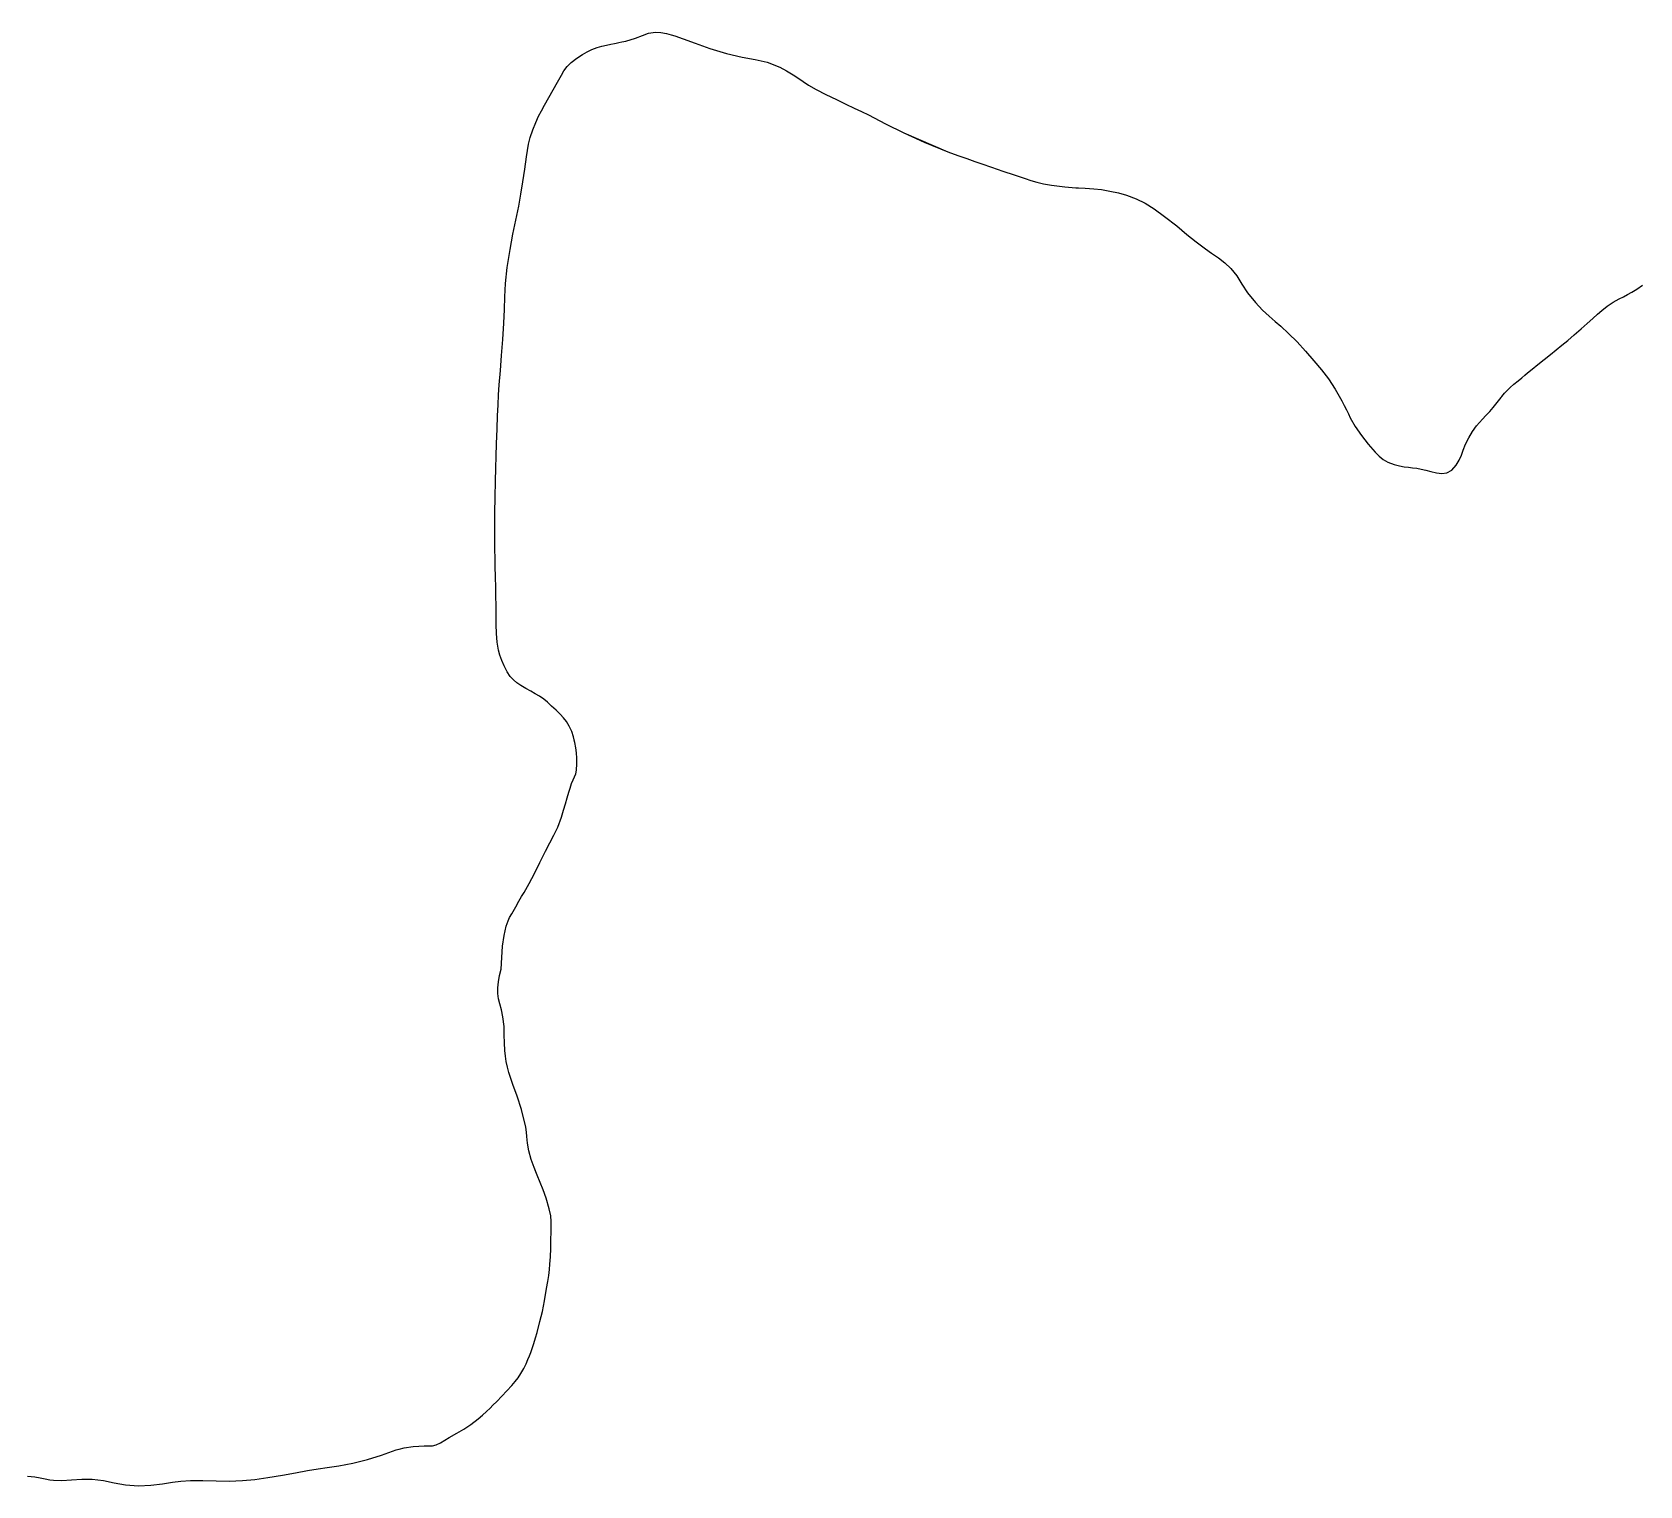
# Model space of a CAD drawing. Header units: inches. Extents: x 11258954 to 11313122, y 3645444 to 3695200.
# Drawn here: x 11274331 to 11275205, y 3692190 to 3692980 of the extents above; entities that cross this region are included whole.
import ezdxf

# ---------------------------------------------------------------- set-up
doc = ezdxf.new("R2010")
doc.units = ezdxf.units.IN
doc.header["$MEASUREMENT"] = 0
doc.layers.add('AnnexationHistory', color=183, linetype='Continuous')
doc.layers.add('ZipCode', color=108, linetype='Continuous')

msp = doc.modelspace()

# ---------------------------------------------------------------- linework, layer by layer
at = {"layer": 'AnnexationHistory'}
msp.add_polyline3d([(11274328.375, 3692195.0625, 0), (11274332.2815, 3692194.625, 0), (11274335.344, 3692194.125, 0), (11274338.0315, 3692193.625, 0), (11274340.4375, 3692193.125, 0), (11274342.5, 3692192.8125, 0), (11274346.969, 3692192.6875, 0), (11274352.2815, 3692193, 0), (11274357.9375, 3692193.375, 0), (11274363.5, 3692193.4375, 0), (11274369.6565, 3692192.6875, 0), (11274375.5, 3692191.5, 0), (11274381.6875, 3692190.375, 0), (11274388.719, 3692189.8125, 0), (11274395.5315, 3692190.125, 0), (11274401.7815, 3692190.8125, 0), (11274407.2815, 3692191.75, 0), (11274411.719, 3692192.4375, 0), (11274417, 3692192.75, 0), (11274423.6875, 3692192.6875, 0), (11274430.969, 3692192.5, 0), (11274438.125, 3692192.4375, 0), (11274445.2815, 3692192.6875, 0), (11274452.0315, 3692193.3125, 0), (11274459.094, 3692194.3125, 0), (11274467.125, 3692195.625, 0), (11274474.219, 3692196.875, 0), (11274480.719, 3692198.125, 0), (11274486.4375, 3692199.125, 0), (11274491.3125, 3692199.8125, 0), (11274497.6565, 3692200.75, 0), (11274505.2815, 3692202.1875, 0), (11274513.3125, 3692204.125, 0), (11274520.9375, 3692206.4375, 0), (11274524.969, 3692207.9375, 0), (11274528.9065, 3692209.3125, 0), (11274533.1875, 3692210.5, 0), (11274538.125, 3692211.25, 0), (11274541.25, 3692211.4375, 0), (11274544.125, 3692211.5, 0), (11274546.6565, 3692211.5, 0), (11274548.75, 3692211.625, 0), (11274550.6875, 3692212.1875, 0), (11274552.9375, 3692213.25, 0), (11274555.344, 3692214.625, 0), (11274557.75, 3692216.0625, 0), (11274561.875, 3692218.4375, 0), (11274565.6875, 3692220.6875, 0), (11274569.469, 3692223.125, 0), (11274573.5315, 3692226.25, 0), (11274575.9375, 3692228.3125, 0), (11274578.094, 3692230.3125, 0), (11274580, 3692232.125, 0), (11274581.5315, 3692233.625, 0), (11274583.6875, 3692235.75, 0), (11274586.2815, 3692238.5, 0), (11274589.0625, 3692241.5, 0), (11274591.75, 3692244.4375, 0), (11274593.5625, 3692246.5, 0), (11274595.219, 3692248.5625, 0), (11274596.7815, 3692250.875, 0), (11274598.344, 3692253.625, 0), (11274599.5625, 3692256.125, 0), (11274600.594, 3692258.4375, 0), (11274601.469, 3692260.5, 0), (11274602.1565, 3692262.25, 0), (11274602.9375, 3692264.5, 0), (11274603.8125, 3692267.25, 0), (11274604.719, 3692270.25, 0), (11274605.5625, 3692273.25, 0), (11274607.125, 3692279.125, 0), (11274608.469, 3692284.5625, 0), (11274609.625, 3692290.375, 0), (11274610.75, 3692297.0625, 0), (11274611.344, 3692300.875, 0), (11274611.844, 3692304.25, 0), (11274612.25, 3692307.375, 0), (11274612.5625, 3692310.25, 0), (11274612.8125, 3692314.3125, 0), (11274612.9375, 3692318.875, 0), (11274613.0315, 3692323.5, 0), (11274613.1565, 3692327.875, 0), (11274613.2815, 3692330.6875, 0), (11274613.2815, 3692333.5, 0), (11274612.969, 3692336.625, 0), (11274612.1565, 3692340.4375, 0), (11274610.469, 3692346.1875, 0), (11274608.844, 3692350.8125, 0), (11274607.219, 3692354.75, 0), (11274605.5625, 3692358.6875, 0), (11274603.9375, 3692362.8125, 0), (11274602.4065, 3692367.3125, 0), (11274601.125, 3692371.875, 0), (11274600.344, 3692376.0625, 0), (11274600.1565, 3692377.9375, 0), (11274600.0315, 3692379.8125, 0), (11274599.7815, 3692382.0625, 0), (11274599.344, 3692384.875, 0), (11274597.125, 3692394.375, 0), (11274594.6875, 3692401.6875, 0), (11274592.3125, 3692408, 0), (11274590.1565, 3692414.5, 0), (11274589.4065, 3692417.375, 0), (11274588.7815, 3692420.4375, 0), (11274588.2815, 3692423.5, 0), (11274587.9375, 3692426.5, 0), (11274587.75, 3692430.75, 0), (11274587.719, 3692435, 0), (11274587.5625, 3692439.5625, 0), (11274586.9375, 3692444.875, 0), (11274586.1875, 3692448.625, 0), (11274585.344, 3692451.8125, 0), (11274584.594, 3692454.6875, 0), (11274584.1565, 3692457.5, 0), (11274584.1565, 3692460.5625, 0), (11274584.5315, 3692463.8125, 0), (11274585.1565, 3692467.25, 0), (11274585.9375, 3692470.6875, 0), (11274586.2815, 3692477.0625, 0), (11274586.7815, 3692483.25, 0), (11274587.5625, 3692489, 0), (11274588.75, 3692494.125, 0), (11274589.219, 3692495.5625, 0), (11274589.8125, 3692497.0625, 0), (11274590.625, 3692498.75, 0), (11274591.75, 3692500.875, 0), (11274593.9065, 3692504.6875, 0), (11274595.6565, 3692507.6875, 0), (11274597.1565, 3692510.1875, 0), (11274598.5625, 3692512.5, 0), (11274601.25, 3692517.3125, 0), (11274604.094, 3692522.75, 0), (11274607.0625, 3692528.6875, 0), (11274610.1565, 3692534.875, 0), (11274612.5625, 3692539.5, 0), (11274614.719, 3692543.625, 0), (11274616.75, 3692548, 0), (11274618.75, 3692553.3125, 0), (11274620, 3692557.25, 0), (11274621, 3692560.6875, 0), (11274621.875, 3692563.875, 0), (11274622.75, 3692566.9375, 0), (11274623.094, 3692568, 0), (11274623.469, 3692569.125, 0), (11274623.875, 3692570.375, 0), (11274624.344, 3692571.6875, 0), (11274625.1565, 3692573.625, 0), (11274625.9065, 3692575.25, 0), (11274626.5315, 3692576.875, 0), (11274626.969, 3692578.9375, 0), (11274627.25, 3692582.375, 0), (11274627.219, 3692585.5, 0), (11274626.969, 3692588.3125, 0), (11274626.5625, 3692591.125, 0), (11274626.0625, 3692594, 0), (11274625.375, 3692597, 0), (11274624.375, 3692600, 0), (11274622.969, 3692602.9375, 0), (11274621.5, 3692605.3125, 0), (11274619.9375, 3692607.4375, 0), (11274618.1565, 3692609.375, 0), (11274615.9375, 3692611.5, 0), (11274613.469, 3692613.75, 0), (11274611.25, 3692615.8125, 0), (11274609.125, 3692617.5625, 0), (11274606.9375, 3692619.125, 0), (11274604.5625, 3692620.5, 0), (11274602.0625, 3692621.8125, 0), (11274599.4375, 3692623.25, 0), (11274596.75, 3692624.9375, 0), (11274594.5315, 3692626.5, 0), (11274592.6565, 3692628, 0), (11274590.9375, 3692629.8125, 0), (11274589.344, 3692632.3125, 0), (11274587.625, 3692635.625, 0), (11274586.2815, 3692638.625, 0), (11274585.2815, 3692641.375, 0), (11274584.5315, 3692644.125, 0), (11274583.844, 3692648.5, 0), (11274583.5, 3692653.1875, 0), (11274583.375, 3692658.125, 0), (11274583.344, 3692663.3125, 0), (11274583.2815, 3692668.5625, 0), (11274583.1875, 3692673.3125, 0), (11274583.094, 3692678.25, 0), (11274582.9375, 3692684.125, 0), (11274582.8125, 3692689.625, 0), (11274582.6875, 3692694.375, 0), (11274582.594, 3692698.6875, 0), (11274582.5315, 3692702.9375, 0), (11274582.5, 3692710.6875, 0), (11274582.594, 3692718.875, 0), (11274582.75, 3692727.375, 0), (11274582.9375, 3692736.125, 0), (11274583.094, 3692743.125, 0), (11274583.219, 3692749.625, 0), (11274583.4375, 3692756.4375, 0), (11274583.75, 3692764.5625, 0), (11274584.0625, 3692771.5625, 0), (11274584.3125, 3692777.5625, 0), (11274584.594, 3692783.0625, 0), (11274584.9375, 3692788.375, 0), (11274585.5625, 3692796.1875, 0), (11274586.25, 3692804.4375, 0), (11274586.9375, 3692813.0625, 0), (11274587.5315, 3692821.9375, 0), (11274587.8125, 3692829.4375, 0), (11274588, 3692836.3125, 0), (11274588.4065, 3692843.5625, 0), (11274589.344, 3692852.1875, 0), (11274590.875, 3692862, 0), (11274592.4375, 3692870.3125, 0), (11274594.0315, 3692877.9375, 0), (11274595.5625, 3692885.5625, 0), (11274596.719, 3692892.0625, 0), (11274597.7815, 3692898.875, 0), (11274598.8125, 3692905.75, 0), (11274599.75, 3692912.375, 0), (11274600.25, 3692915.8125, 0), (11274600.8125, 3692919.25, 0), (11274601.719, 3692922.875, 0), (11274603.1565, 3692927, 0), (11274604.8125, 3692931.0625, 0), (11274606.375, 3692934.4375, 0), (11274607.9065, 3692937.5, 0), (11274609.5625, 3692940.5625, 0), (11274611.844, 3692944.625, 0), (11274614.25, 3692948.875, 0), (11274616.625, 3692953, 0), (11274618.75, 3692956.8125, 0), (11274620.1565, 3692959.1875, 0), (11274621.875, 3692961.4375, 0), (11274624.1565, 3692963.75, 0), (11274627.1565, 3692966, 0), (11274630.219, 3692968, 0), (11274632.844, 3692969.5625, 0), (11274635.344, 3692970.8125, 0), (11274638.1565, 3692971.8125, 0), (11274640.6875, 3692972.5, 0), (11274643.3125, 3692973.125, 0), (11274645.719, 3692973.625, 0), (11274647.5625, 3692974, 0), (11274648.625, 3692974.25, 0), (11274649.969, 3692974.5625, 0), (11274651.625, 3692974.9375, 0), (11274653.75, 3692975.375, 0), (11274659.0315, 3692976.875, 0), (11274662.875, 3692978.4375, 0), (11274666.1875, 3692979.6875, 0), (11274669.969, 3692980.1875, 0), (11274672.875, 3692979.9375, 0), (11274675.875, 3692979.375, 0), (11274678.5315, 3692978.75, 0), (11274680.375, 3692978.1875, 0), (11274685.0625, 3692976.5625, 0), (11274691.5625, 3692974.125, 0), (11274699.5315, 3692971.375, 0), (11274708.5625, 3692968.5625, 0), (11274717.0625, 3692966.5625, 0), (11274724.1565, 3692965.3125, 0), (11274730.6875, 3692963.8125, 0), (11274737.5625, 3692961.1875, 0), (11274741.2815, 3692959.1875, 0), (11274744.9065, 3692957, 0), (11274748, 3692954.9375, 0), (11274750.1875, 3692953.375, 0), (11274753.1565, 3692951.4375, 0), (11274757.4065, 3692949.0625, 0), (11274762.594, 3692946.375, 0), (11274768.375, 3692943.5625, 0), (11274773.5315, 3692941.0625, 0), (11274778, 3692938.9375, 0), (11274782, 3692937, 0), (11274785.7815, 3692935.1875, 0), (11274795.125, 3692930.3125, 0), (11274805.0625, 3692925.4375, 0), (11274829, 3692915.1875, 0), (11274834.4065, 3692913.1875, 0), (11274839.25, 3692911.4375, 0), (11274843.5625, 3692909.875, 0), (11274847.4065, 3692908.5625, 0), (11274852.6565, 3692906.75, 0), (11274858.7815, 3692904.6875, 0), (11274865.094, 3692902.5625, 0), (11274871, 3692900.5625, 0), (11274874.125, 3692899.5, 0), (11274877.2815, 3692898.5625, 0), (11274880.9065, 3692897.75, 0), (11274885.4065, 3692897, 0), (11274892.5625, 3692896.125, 0), (11274898.5, 3692895.625, 0), (11274900.0315, 3692895.5, 0), (11274903.625, 3692895.3125, 0), (11274908.4065, 3692895, 0), (11274912.469, 3692894.5625, 0), (11274917.0315, 3692893.8125, 0), (11274921.719, 3692892.8125, 0), (11274926.219, 3692891.5625, 0), (11274931.4065, 3692889.625, 0), (11274936.219, 3692887.25, 0), (11274941.1565, 3692884.0625, 0), (11274946.8125, 3692880, 0), (11274953.469, 3692874.8125, 0), (11274959.0315, 3692870.1875, 0), (11274964.0315, 3692866.125, 0), (11274969.0315, 3692862.375, 0), (11274972.4375, 3692860.0625, 0), (11274976.094, 3692857.4375, 0), (11274979.6875, 3692854.6875, 0), (11274982.844, 3692851.75, 0), (11274986.125, 3692847.6875, 0), (11274988.9375, 3692843.25, 0), (11274992.0315, 3692838.4375, 0), (11274996.219, 3692833.1875, 0), (11275000.125, 3692829.0625, 0), (11275003.719, 3692825.75, 0), (11275007, 3692822.9375, 0), (11275010.0315, 3692820.375, 0), (11275014.2815, 3692816.4375, 0), (11275018.9065, 3692811.75, 0), (11275023.5625, 3692806.6875, 0), (11275028.0315, 3692801.5625, 0), (11275032.1875, 3692796.625, 0), (11275035.969, 3692791.625, 0), (11275039.625, 3692786.125, 0), (11275043.25, 3692779.75, 0), (11275044.5625, 3692777.1875, 0), (11275045.75, 3692774.8125, 0), (11275046.8125, 3692772.625, 0), (11275047.844, 3692770.5625, 0), (11275050.5625, 3692765.8125, 0), (11275053.9065, 3692760.9375, 0), (11275057.594, 3692756.125, 0), (11275061.4375, 3692751.75, 0), (11275063.469, 3692749.6875, 0), (11275065.6875, 3692747.875, 0), (11275068.344, 3692746.375, 0), (11275071.6565, 3692745.125, 0), (11275074.5625, 3692744.375, 0), (11275077.125, 3692743.9375, 0), (11275079.4375, 3692743.625, 0), (11275081.6565, 3692743.375, 0), (11275083.969, 3692743.0625, 0), (11275086.4375, 3692742.5625, 0), (11275089, 3692742, 0), (11275091.6565, 3692741.375, 0), (11275094.6565, 3692740.625, 0), (11275097.594, 3692740.1875, 0), (11275100.4065, 3692740.5625, 0), (11275103.0625, 3692742.125, 0), (11275105.4065, 3692744.75, 0), (11275107.094, 3692747.5, 0), (11275108.3125, 3692750.25, 0), (11275109.25, 3692752.9375, 0), (11275110.5625, 3692756.1875, 0), (11275112.2815, 3692759.6875, 0), (11275114.2815, 3692763.0625, 0), (11275116.469, 3692766.125, 0), (11275118.0625, 3692768, 0), (11275119.75, 3692769.75, 0), (11275121.594, 3692771.6875, 0), (11275123.6565, 3692773.9375, 0), (11275125.5, 3692776.0625, 0), (11275127.0625, 3692777.9375, 0), (11275128.469, 3692779.75, 0), (11275129.844, 3692781.5625, 0), (11275129.9375, 3692781.6875, 0), (11275130.0315, 3692781.8125, 0), (11275130.1565, 3692782, 0), (11275130.25, 3692782.125, 0), (11275131.6565, 3692783.875, 0), (11275133.1565, 3692785.4375, 0), (11275134.844, 3692787, 0), (11275136.875, 3692788.75, 0), (11275139.094, 3692790.625, 0), (11275141.094, 3692792.3125, 0), (11275142.844, 3692793.75, 0), (11275144.25, 3692794.9375, 0), (11275146.719, 3692797, 0), (11275149.875, 3692799.5, 0), (11275153.2815, 3692802.25, 0), (11275156.6565, 3692804.9375, 0), (11275159.875, 3692807.5, 0), (11275162.9375, 3692809.9375, 0), (11275166.094, 3692812.5, 0), (11275169.6565, 3692815.5625, 0), (11275173.375, 3692818.8125, 0), (11275176.75, 3692821.875, 0), (11275179.75, 3692824.5625, 0), (11275182.2815, 3692826.9375, 0), (11275184.625, 3692828.9375, 0), (11275187.5625, 3692831.125, 0), (11275190.8125, 3692833.3125, 0), (11275194.0625, 3692835.1875, 0), (11275196.4065, 3692836.375, 0), (11275198.6875, 3692837.5, 0), (11275201.0625, 3692838.75, 0), (11275203.6875, 3692840.375, 0), (11275206.844, 3692842.625, 0)], dxfattribs=at)
at = {"layer": 'ZipCode'}
msp.add_polyline3d([(11274328.375, 3692195.0625, 0), (11274332.2815, 3692194.625, 0), (11274335.344, 3692194.125, 0), (11274338.0315, 3692193.625, 0), (11274340.4375, 3692193.125, 0), (11274342.5, 3692192.8125, 0), (11274346.969, 3692192.6875, 0), (11274352.2815, 3692193, 0), (11274357.9375, 3692193.375, 0), (11274363.5, 3692193.4375, 0), (11274369.6565, 3692192.6875, 0), (11274375.5, 3692191.5, 0), (11274381.6875, 3692190.375, 0), (11274388.719, 3692189.8125, 0), (11274395.5315, 3692190.125, 0), (11274401.7815, 3692190.8125, 0), (11274407.2815, 3692191.75, 0), (11274411.719, 3692192.4375, 0), (11274417, 3692192.75, 0), (11274423.6875, 3692192.6875, 0), (11274430.969, 3692192.5, 0), (11274438.125, 3692192.4375, 0), (11274445.2815, 3692192.6875, 0), (11274452.0315, 3692193.3125, 0), (11274459.094, 3692194.3125, 0), (11274467.125, 3692195.625, 0), (11274474.219, 3692196.875, 0), (11274480.719, 3692198.125, 0), (11274486.4375, 3692199.125, 0), (11274491.3125, 3692199.8125, 0), (11274497.6565, 3692200.75, 0), (11274505.2815, 3692202.1875, 0), (11274513.3125, 3692204.125, 0), (11274520.9375, 3692206.4375, 0), (11274524.969, 3692207.9375, 0), (11274528.9065, 3692209.3125, 0), (11274530.573, 3692209.775, 0), (11274533.1875, 3692210.5, 0), (11274538.125, 3692211.25, 0), (11274541.25, 3692211.4375, 0), (11274544.125, 3692211.5, 0), (11274546.6565, 3692211.5, 0), (11274548.75, 3692211.625, 0), (11274550.6875, 3692212.1875, 0), (11274552.9375, 3692213.25, 0), (11274555.344, 3692214.625, 0), (11274557.75, 3692216.0625, 0), (11274561.875, 3692218.4375, 0), (11274565.6875, 3692220.6875, 0), (11274569.469, 3692223.125, 0), (11274573.5315, 3692226.25, 0), (11274575.9375, 3692228.3125, 0), (11274578.094, 3692230.3125, 0), (11274580, 3692232.125, 0), (11274581.5315, 3692233.625, 0), (11274583.6875, 3692235.75, 0), (11274586.2815, 3692238.5, 0), (11274589.0625, 3692241.5, 0), (11274591.75, 3692244.4375, 0), (11274593.5625, 3692246.5, 0), (11274595.219, 3692248.5625, 0), (11274596.7815, 3692250.875, 0), (11274598.344, 3692253.625, 0), (11274599.5625, 3692256.125, 0), (11274600.594, 3692258.4375, 0), (11274601.469, 3692260.5, 0), (11274602.1565, 3692262.25, 0), (11274602.9375, 3692264.5, 0), (11274603.8125, 3692267.25, 0), (11274604.719, 3692270.25, 0), (11274605.5625, 3692273.25, 0), (11274607.125, 3692279.125, 0), (11274608.469, 3692284.5625, 0), (11274609.625, 3692290.375, 0), (11274610.75, 3692297.0625, 0), (11274611.344, 3692300.875, 0), (11274611.844, 3692304.25, 0), (11274612.25, 3692307.375, 0), (11274612.5625, 3692310.25, 0), (11274612.8125, 3692314.3125, 0), (11274612.9375, 3692318.875, 0), (11274613.0315, 3692323.5, 0), (11274613.1565, 3692327.875, 0), (11274613.2815, 3692330.6875, 0), (11274613.2815, 3692333.5, 0), (11274612.969, 3692336.625, 0), (11274612.1565, 3692340.4375, 0), (11274610.469, 3692346.1875, 0), (11274608.844, 3692350.8125, 0), (11274607.219, 3692354.75, 0), (11274605.5625, 3692358.6875, 0), (11274604.4495, 3692361.5135, 0), (11274603.9375, 3692362.8125, 0), (11274602.4065, 3692367.3125, 0), (11274601.125, 3692371.875, 0), (11274600.344, 3692376.0625, 0), (11274600.1565, 3692377.9375, 0), (11274600.0315, 3692379.8125, 0), (11274599.7815, 3692382.0625, 0), (11274599.344, 3692384.875, 0), (11274597.125, 3692394.375, 0), (11274594.6875, 3692401.6875, 0), (11274592.3125, 3692408, 0), (11274590.1565, 3692414.5, 0), (11274589.4065, 3692417.375, 0), (11274588.7815, 3692420.4375, 0), (11274588.2815, 3692423.5, 0), (11274587.9375, 3692426.5, 0), (11274587.75, 3692430.75, 0), (11274587.719, 3692435, 0), (11274587.5625, 3692439.5625, 0), (11274586.9375, 3692444.875, 0), (11274586.1875, 3692448.625, 0), (11274585.344, 3692451.8125, 0), (11274584.594, 3692454.6875, 0), (11274584.1565, 3692457.5, 0), (11274584.1565, 3692460.5625, 0), (11274584.5315, 3692463.8125, 0), (11274585.1565, 3692467.25, 0), (11274585.9375, 3692470.6875, 0), (11274586.2815, 3692477.0625, 0), (11274586.7815, 3692483.25, 0), (11274587.5625, 3692489, 0), (11274588.75, 3692494.125, 0), (11274589.219, 3692495.5625, 0), (11274589.8125, 3692497.0625, 0), (11274590.625, 3692498.75, 0), (11274591.75, 3692500.875, 0), (11274593.9065, 3692504.6875, 0), (11274595.6565, 3692507.6875, 0), (11274597.1565, 3692510.1875, 0), (11274598.5625, 3692512.5, 0), (11274601.25, 3692517.3125, 0), (11274604.094, 3692522.75, 0), (11274607.0625, 3692528.6875, 0), (11274610.1565, 3692534.875, 0), (11274612.5625, 3692539.5, 0), (11274614.719, 3692543.625, 0), (11274616.75, 3692548, 0), (11274618.75, 3692553.3125, 0), (11274620, 3692557.25, 0), (11274621, 3692560.6875, 0), (11274621.875, 3692563.875, 0), (11274622.75, 3692566.9375, 0), (11274623.094, 3692568, 0), (11274623.469, 3692569.125, 0), (11274623.875, 3692570.375, 0), (11274624.344, 3692571.6875, 0), (11274625.1565, 3692573.625, 0), (11274625.9065, 3692575.25, 0), (11274626.5315, 3692576.875, 0), (11274626.969, 3692578.9375, 0), (11274627.25, 3692582.375, 0), (11274627.219, 3692585.5, 0), (11274626.969, 3692588.3125, 0), (11274626.5625, 3692591.125, 0), (11274626.0625, 3692594, 0), (11274625.984, 3692594.3415, 0), (11274625.6795, 3692595.671, 0), (11274625.375, 3692597, 0), (11274624.375, 3692600, 0), (11274622.969, 3692602.9375, 0), (11274621.5, 3692605.3125, 0), (11274619.9375, 3692607.4375, 0), (11274618.1565, 3692609.375, 0), (11274615.9375, 3692611.5, 0), (11274613.469, 3692613.75, 0), (11274611.25, 3692615.8125, 0), (11274609.125, 3692617.5625, 0), (11274606.9375, 3692619.125, 0), (11274604.5625, 3692620.5, 0), (11274602.0625, 3692621.8125, 0), (11274599.4375, 3692623.25, 0), (11274596.75, 3692624.9375, 0), (11274594.5315, 3692626.5, 0), (11274592.6565, 3692628, 0), (11274590.9375, 3692629.8125, 0), (11274589.344, 3692632.3125, 0), (11274587.625, 3692635.625, 0), (11274586.2815, 3692638.625, 0), (11274585.2815, 3692641.375, 0), (11274584.5315, 3692644.125, 0), (11274583.844, 3692648.5, 0), (11274583.5, 3692653.1875, 0), (11274583.375, 3692658.125, 0), (11274583.344, 3692663.3125, 0), (11274583.2815, 3692668.5625, 0), (11274583.1875, 3692673.3125, 0), (11274583.094, 3692678.25, 0), (11274582.9375, 3692684.125, 0), (11274582.8125, 3692689.625, 0), (11274582.6875, 3692694.375, 0), (11274582.594, 3692698.6875, 0), (11274582.5315, 3692702.9375, 0), (11274582.5, 3692710.6875, 0), (11274582.594, 3692718.875, 0), (11274582.75, 3692727.375, 0), (11274582.9375, 3692736.125, 0), (11274583.094, 3692743.125, 0), (11274583.219, 3692749.625, 0), (11274583.4375, 3692756.4375, 0), (11274583.75, 3692764.5625, 0), (11274584.0625, 3692771.5625, 0), (11274584.3125, 3692777.5625, 0), (11274584.594, 3692783.0625, 0), (11274584.9375, 3692788.375, 0), (11274585.5625, 3692796.1875, 0), (11274586.25, 3692804.4375, 0), (11274586.9375, 3692813.0625, 0), (11274587.5315, 3692821.9375, 0), (11274587.8125, 3692829.4375, 0), (11274588, 3692836.3125, 0), (11274588.4065, 3692843.5625, 0), (11274589.344, 3692852.1875, 0), (11274590.875, 3692862, 0), (11274592.4375, 3692870.3125, 0), (11274594.0315, 3692877.9375, 0), (11274595.5625, 3692885.5625, 0), (11274596.719, 3692892.0625, 0), (11274597.7815, 3692898.875, 0), (11274598.8125, 3692905.75, 0), (11274599.75, 3692912.375, 0), (11274600.25, 3692915.8125, 0), (11274600.8125, 3692919.25, 0), (11274601.719, 3692922.875, 0), (11274603.1565, 3692927, 0), (11274604.8125, 3692931.0625, 0), (11274606.375, 3692934.4375, 0), (11274607.9065, 3692937.5, 0), (11274609.5625, 3692940.5625, 0), (11274611.844, 3692944.625, 0), (11274614.25, 3692948.875, 0), (11274616.625, 3692953, 0), (11274618.75, 3692956.8125, 0), (11274620.1565, 3692959.1875, 0), (11274621.875, 3692961.4375, 0), (11274624.1565, 3692963.75, 0), (11274627.1565, 3692966, 0), (11274630.219, 3692968, 0), (11274632.844, 3692969.5625, 0), (11274635.344, 3692970.8125, 0), (11274638.1565, 3692971.8125, 0), (11274640.6875, 3692972.5, 0), (11274643.3125, 3692973.125, 0), (11274645.719, 3692973.625, 0), (11274647.5625, 3692974, 0), (11274648.625, 3692974.25, 0), (11274649.969, 3692974.5625, 0), (11274651.625, 3692974.9375, 0), (11274653.75, 3692975.375, 0), (11274659.0315, 3692976.875, 0), (11274662.875, 3692978.4375, 0), (11274666.1875, 3692979.6875, 0), (11274669.969, 3692980.1875, 0), (11274672.875, 3692979.9375, 0), (11274675.875, 3692979.375, 0), (11274678.5315, 3692978.75, 0), (11274680.375, 3692978.1875, 0), (11274685.0625, 3692976.5625, 0), (11274691.5625, 3692974.125, 0), (11274699.5315, 3692971.375, 0), (11274708.5625, 3692968.5625, 0), (11274717.0625, 3692966.5625, 0), (11274724.1565, 3692965.3125, 0), (11274730.6875, 3692963.8125, 0), (11274737.5625, 3692961.1875, 0), (11274741.2815, 3692959.1875, 0), (11274744.9065, 3692957, 0), (11274748, 3692954.9375, 0), (11274750.1875, 3692953.375, 0), (11274753.1565, 3692951.4375, 0), (11274757.4065, 3692949.0625, 0), (11274762.594, 3692946.375, 0), (11274768.375, 3692943.5625, 0), (11274773.5315, 3692941.0625, 0), (11274778, 3692938.9375, 0), (11274782, 3692937, 0), (11274785.7815, 3692935.1875, 0), (11274795.125, 3692930.3125, 0), (11274805.0625, 3692925.4375, 0), (11274816.1565, 3692920.375, 0), (11274829, 3692915.1875, 0), (11274834.4065, 3692913.1875, 0), (11274839.25, 3692911.4375, 0), (11274843.5625, 3692909.875, 0), (11274847.4065, 3692908.5625, 0), (11274852.6565, 3692906.75, 0), (11274858.7815, 3692904.6875, 0), (11274865.094, 3692902.5625, 0), (11274871, 3692900.5625, 0), (11274874.125, 3692899.5, 0), (11274877.2815, 3692898.5625, 0), (11274880.9065, 3692897.75, 0), (11274885.4065, 3692897, 0), (11274892.5625, 3692896.125, 0), (11274898.5, 3692895.625, 0), (11274900.0315, 3692895.5, 0), (11274903.625, 3692895.3125, 0), (11274908.4065, 3692895, 0), (11274912.469, 3692894.5625, 0), (11274917.0315, 3692893.8125, 0), (11274921.719, 3692892.8125, 0), (11274926.219, 3692891.5625, 0), (11274931.4065, 3692889.625, 0), (11274936.219, 3692887.25, 0), (11274941.1565, 3692884.0625, 0), (11274946.8125, 3692880, 0), (11274953.469, 3692874.8125, 0), (11274959.0315, 3692870.1875, 0), (11274964.0315, 3692866.125, 0), (11274969.0315, 3692862.375, 0), (11274972.4375, 3692860.0625, 0), (11274976.094, 3692857.4375, 0), (11274979.6875, 3692854.6875, 0), (11274982.844, 3692851.75, 0), (11274986.125, 3692847.6875, 0), (11274988.9375, 3692843.25, 0), (11274992.0315, 3692838.4375, 0), (11274996.219, 3692833.1875, 0), (11275000.125, 3692829.0625, 0), (11275003.719, 3692825.75, 0), (11275007, 3692822.9375, 0), (11275010.0315, 3692820.375, 0), (11275014.2815, 3692816.4375, 0), (11275018.9065, 3692811.75, 0), (11275023.5625, 3692806.6875, 0), (11275028.0315, 3692801.5625, 0), (11275032.1875, 3692796.625, 0), (11275035.969, 3692791.625, 0), (11275039.625, 3692786.125, 0), (11275043.25, 3692779.75, 0), (11275044.5625, 3692777.1875, 0), (11275045.75, 3692774.8125, 0), (11275046.8125, 3692772.625, 0), (11275047.844, 3692770.5625, 0), (11275050.5625, 3692765.8125, 0), (11275053.9065, 3692760.9375, 0), (11275057.594, 3692756.125, 0), (11275061.4375, 3692751.75, 0), (11275063.469, 3692749.6875, 0), (11275065.6875, 3692747.875, 0), (11275068.344, 3692746.375, 0), (11275071.6565, 3692745.125, 0), (11275074.5625, 3692744.375, 0), (11275077.125, 3692743.9375, 0), (11275079.4375, 3692743.625, 0), (11275081.6565, 3692743.375, 0), (11275083.969, 3692743.0625, 0), (11275086.4375, 3692742.5625, 0), (11275089, 3692742, 0), (11275091.6565, 3692741.375, 0), (11275094.6565, 3692740.625, 0), (11275097.594, 3692740.1875, 0), (11275100.4065, 3692740.5625, 0), (11275103.0625, 3692742.125, 0), (11275105.4065, 3692744.75, 0), (11275107.094, 3692747.5, 0), (11275108.3125, 3692750.25, 0), (11275109.25, 3692752.9375, 0), (11275110.5625, 3692756.1875, 0), (11275112.2815, 3692759.6875, 0), (11275114.2815, 3692763.0625, 0), (11275116.469, 3692766.125, 0), (11275118.0625, 3692768, 0), (11275119.75, 3692769.75, 0), (11275121.594, 3692771.6875, 0), (11275123.6565, 3692773.9375, 0), (11275125.5, 3692776.0625, 0), (11275127.0625, 3692777.9375, 0), (11275128.469, 3692779.75, 0), (11275129.844, 3692781.5625, 0), (11275129.9375, 3692781.6875, 0), (11275130.0315, 3692781.8125, 0), (11275130.1565, 3692782, 0), (11275130.25, 3692782.125, 0), (11275131.6565, 3692783.875, 0), (11275133.1565, 3692785.4375, 0), (11275134.844, 3692787, 0), (11275136.875, 3692788.75, 0), (11275139.094, 3692790.625, 0), (11275141.094, 3692792.3125, 0), (11275142.844, 3692793.75, 0), (11275144.25, 3692794.9375, 0), (11275146.719, 3692797, 0), (11275149.875, 3692799.5, 0), (11275153.2815, 3692802.25, 0), (11275156.6565, 3692804.9375, 0), (11275159.875, 3692807.5, 0), (11275162.9375, 3692809.9375, 0), (11275166.094, 3692812.5, 0), (11275169.6565, 3692815.5625, 0), (11275173.375, 3692818.8125, 0), (11275176.75, 3692821.875, 0), (11275179.75, 3692824.5625, 0), (11275182.2815, 3692826.9375, 0), (11275184.625, 3692828.9375, 0), (11275187.5625, 3692831.125, 0), (11275190.8125, 3692833.3125, 0), (11275194.0625, 3692835.1875, 0), (11275196.4065, 3692836.375, 0), (11275198.6875, 3692837.5, 0), (11275201.0625, 3692838.75, 0), (11275203.6875, 3692840.375, 0), (11275206.844, 3692842.625, 0)], dxfattribs=at)

doc.saveas('drawing.dxf')
